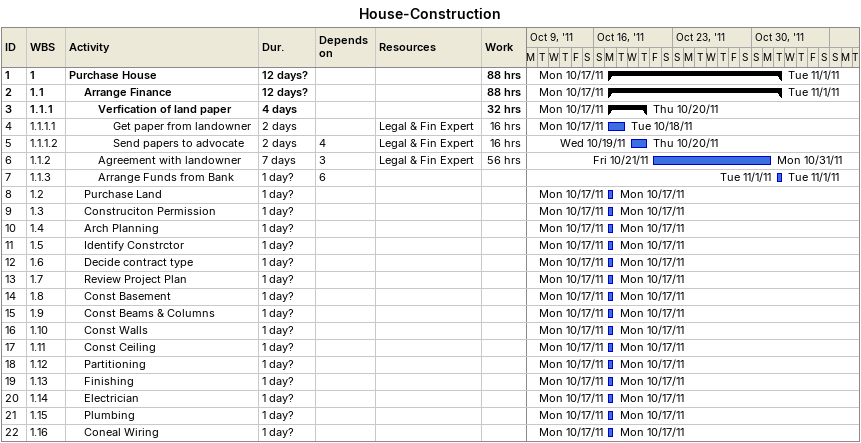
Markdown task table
House-Construction

| ID | WBS | Task | Duration | Start | Finish | Predecessors | Resources | Work (h) |
|---|---|---|---|---|---|---|---|---|
| 1 | 1 | **Purchase House** | 12d? | 2011-10-17 | 2011-11-01 |  |  | 88 |
| 2 | 1.1 | **Arrange Finance** | 12d? | 2011-10-17 | 2011-11-01 |  |  | 88 |
| 3 | 1.1.1 | **Verfication of land paper** | 4d | 2011-10-17 | 2011-10-20 |  |  | 32 |
| 4 | 1.1.1.1 | Get paper from landowner | 2d | 2011-10-17 | 2011-10-18 |  | Legal & Fin Expert | 16 |
| 5 | 1.1.1.2 | Send papers to advocate | 2d | 2011-10-19 | 2011-10-20 | 4 | Legal & Fin Expert | 16 |
| 6 | 1.1.2 | Agreement with landowner | 7d | 2011-10-21 | 2011-10-31 | 3 | Legal & Fin Expert | 56 |
| 7 | 1.1.3 | Arrange Funds from Bank | 1d? | 2011-11-01 | 2011-11-01 | 6 |  |  |
| 8 | 1.2 | Purchase Land | 1d? | 2011-10-17 | 2011-10-17 |  |  |  |
| 9 | 1.3 | Construciton Permission | 1d? | 2011-10-17 | 2011-10-17 |  |  |  |
| 10 | 1.4 | Arch Planning | 1d? | 2011-10-17 | 2011-10-17 |  |  |  |
| 11 | 1.5 | Identify Constrctor | 1d? | 2011-10-17 | 2011-10-17 |  |  |  |
| 12 | 1.6 | Decide contract type | 1d? | 2011-10-17 | 2011-10-17 |  |  |  |
| 13 | 1.7 | Review Project Plan | 1d? | 2011-10-17 | 2011-10-17 |  |  |  |
| 14 | 1.8 | Const Basement | 1d? | 2011-10-17 | 2011-10-17 |  |  |  |
| 15 | 1.9 | Const Beams & Columns | 1d? | 2011-10-17 | 2011-10-17 |  |  |  |
| 16 | 1.10 | Const Walls | 1d? | 2011-10-17 | 2011-10-17 |  |  |  |
| 17 | 1.11 | Const Ceiling | 1d? | 2011-10-17 | 2011-10-17 |  |  |  |
| 18 | 1.12 | Partitioning | 1d? | 2011-10-17 | 2011-10-17 |  |  |  |
| 19 | 1.13 | Finishing | 1d? | 2011-10-17 | 2011-10-17 |  |  |  |
| 20 | 1.14 | Electrician | 1d? | 2011-10-17 | 2011-10-17 |  |  |  |
| 21 | 1.15 | Plumbing | 1d? | 2011-10-17 | 2011-10-17 |  |  |  |
| 22 | 1.16 | Coneal Wiring | 1d? | 2011-10-17 | 2011-10-17 |  |  |  |
